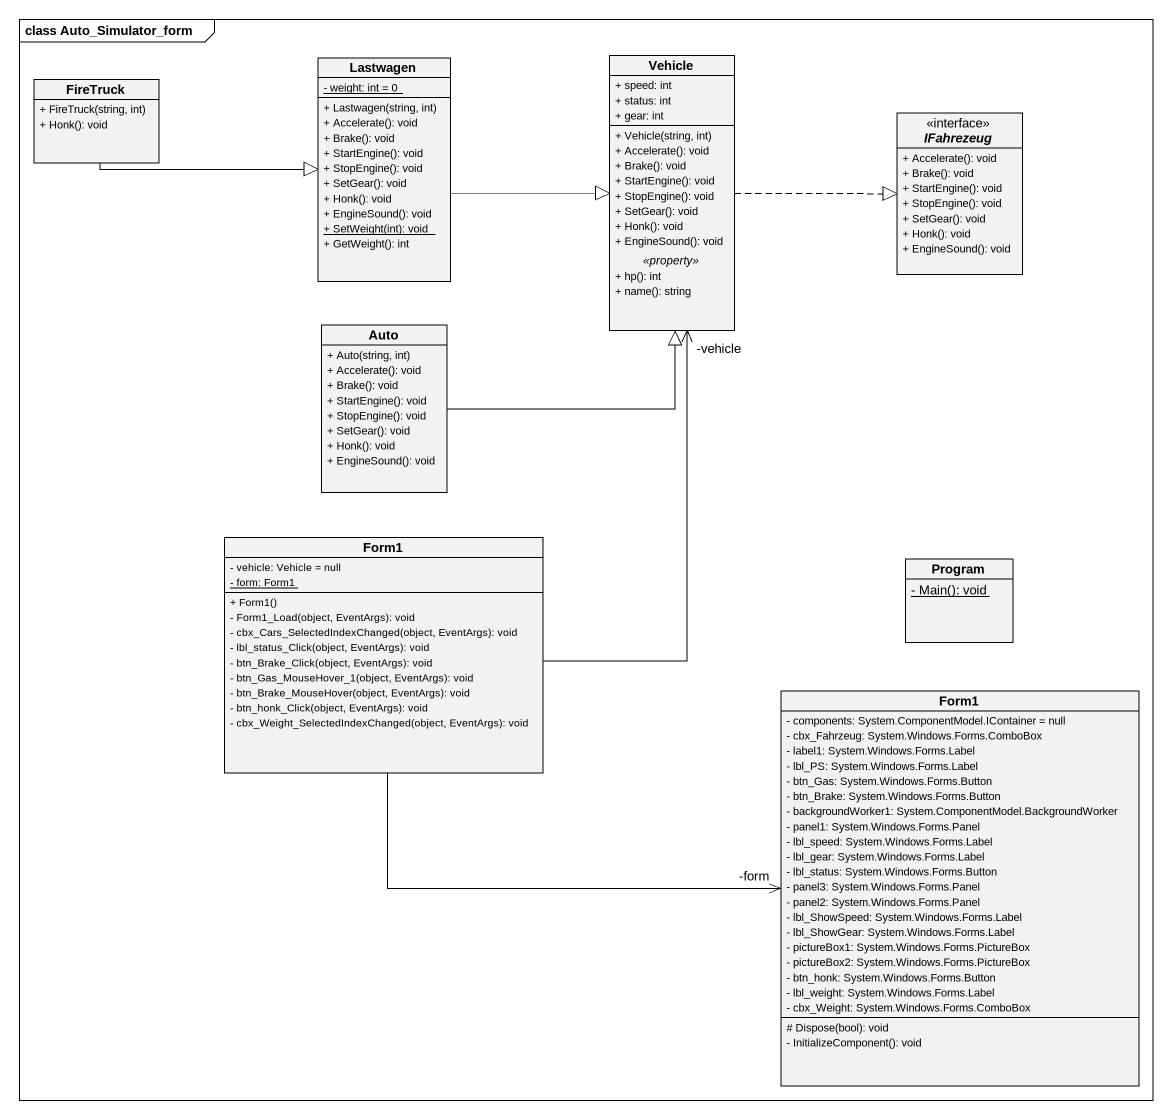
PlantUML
@startuml
mainframe class Auto_Simulator_form
hide circle
hide empty members
skinparam classAttributeIconSize 0
class FireTruck {
  + FireTruck(string, int)
  + Honk(): void
}
class Lastwagen {
  {static} - weight: int = 0
  + Lastwagen(string, int)
  + Accelerate(): void
  + Brake(): void
  + StartEngine(): void
  + StopEngine(): void
  + SetGear(): void
  + Honk(): void
  + EngineSound(): void
  {static} + SetWeight(int): void
  + GetWeight(): int
}
class Vehicle {
  + speed: int
  + status: int
  + gear: int
  --
  + Vehicle(string, int)
  + Accelerate(): void
  + Brake(): void
  + StartEngine(): void
  + StopEngine(): void
  + SetGear(): void
  + Honk(): void
  + EngineSound(): void
  .. <<property>> ..
  + hp(): int
  + name(): string
}
interface IFahrezeug {
  + Accelerate(): void
  + Brake(): void
  + StartEngine(): void
  + StopEngine(): void
  + SetGear(): void
  + Honk(): void
  + EngineSound(): void
}
class Auto {
  + Auto(string, int)
  + Accelerate(): void
  + Brake(): void
  + StartEngine(): void
  + StopEngine(): void
  + SetGear(): void
  + Honk(): void
  + EngineSound(): void
}
class Form1 {
  - vehicle: Vehicle = null
  {static} - form: Form1
  + Form1()
  - Form1_Load(object, EventArgs): void
  - cbx_Cars_SelectedIndexChanged(object, EventArgs): void
  - lbl_status_Click(object, EventArgs): void
  - btn_Brake_Click(object, EventArgs): void
  - btn_Gas_MouseHover_1(object, EventArgs): void
  - btn_Brake_MouseHover(object, EventArgs): void
  - btn_honk_Click(object, EventArgs): void
  - cbx_Weight_SelectedIndexChanged(object, EventArgs): void
}
class Program {
  {static} - Main(): void
}
class "Form1" as Form1_2 {
  - components: System.ComponentModel.IContainer = null
  - cbx_Fahrzeug: System.Windows.Forms.ComboBox
  - label1: System.Windows.Forms.Label
  - lbl_PS: System.Windows.Forms.Label
  - btn_Gas: System.Windows.Forms.Button
  - btn_Brake: System.Windows.Forms.Button
  - backgroundWorker1: System.ComponentModel.BackgroundWorker
  - panel1: System.Windows.Forms.Panel
  - lbl_speed: System.Windows.Forms.Label
  - lbl_gear: System.Windows.Forms.Label
  - lbl_status: System.Windows.Forms.Button
  - panel3: System.Windows.Forms.Panel
  - panel2: System.Windows.Forms.Panel
  - lbl_ShowSpeed: System.Windows.Forms.Label
  - lbl_ShowGear: System.Windows.Forms.Label
  - pictureBox1: System.Windows.Forms.PictureBox
  - pictureBox2: System.Windows.Forms.PictureBox
  - btn_honk: System.Windows.Forms.Button
  - lbl_weight: System.Windows.Forms.Label
  - cbx_Weight: System.Windows.Forms.ComboBox
  # Dispose(bool): void
  - InitializeComponent(): void
}
FireTruck -right-|> Lastwagen
Lastwagen -right-|> Vehicle
Vehicle .right.|> IFahrezeug
Auto -up-|> Vehicle
Form1 -up-> "-vehicle" Vehicle
Form1 -right-> "-form" Form1_2
@enduml
